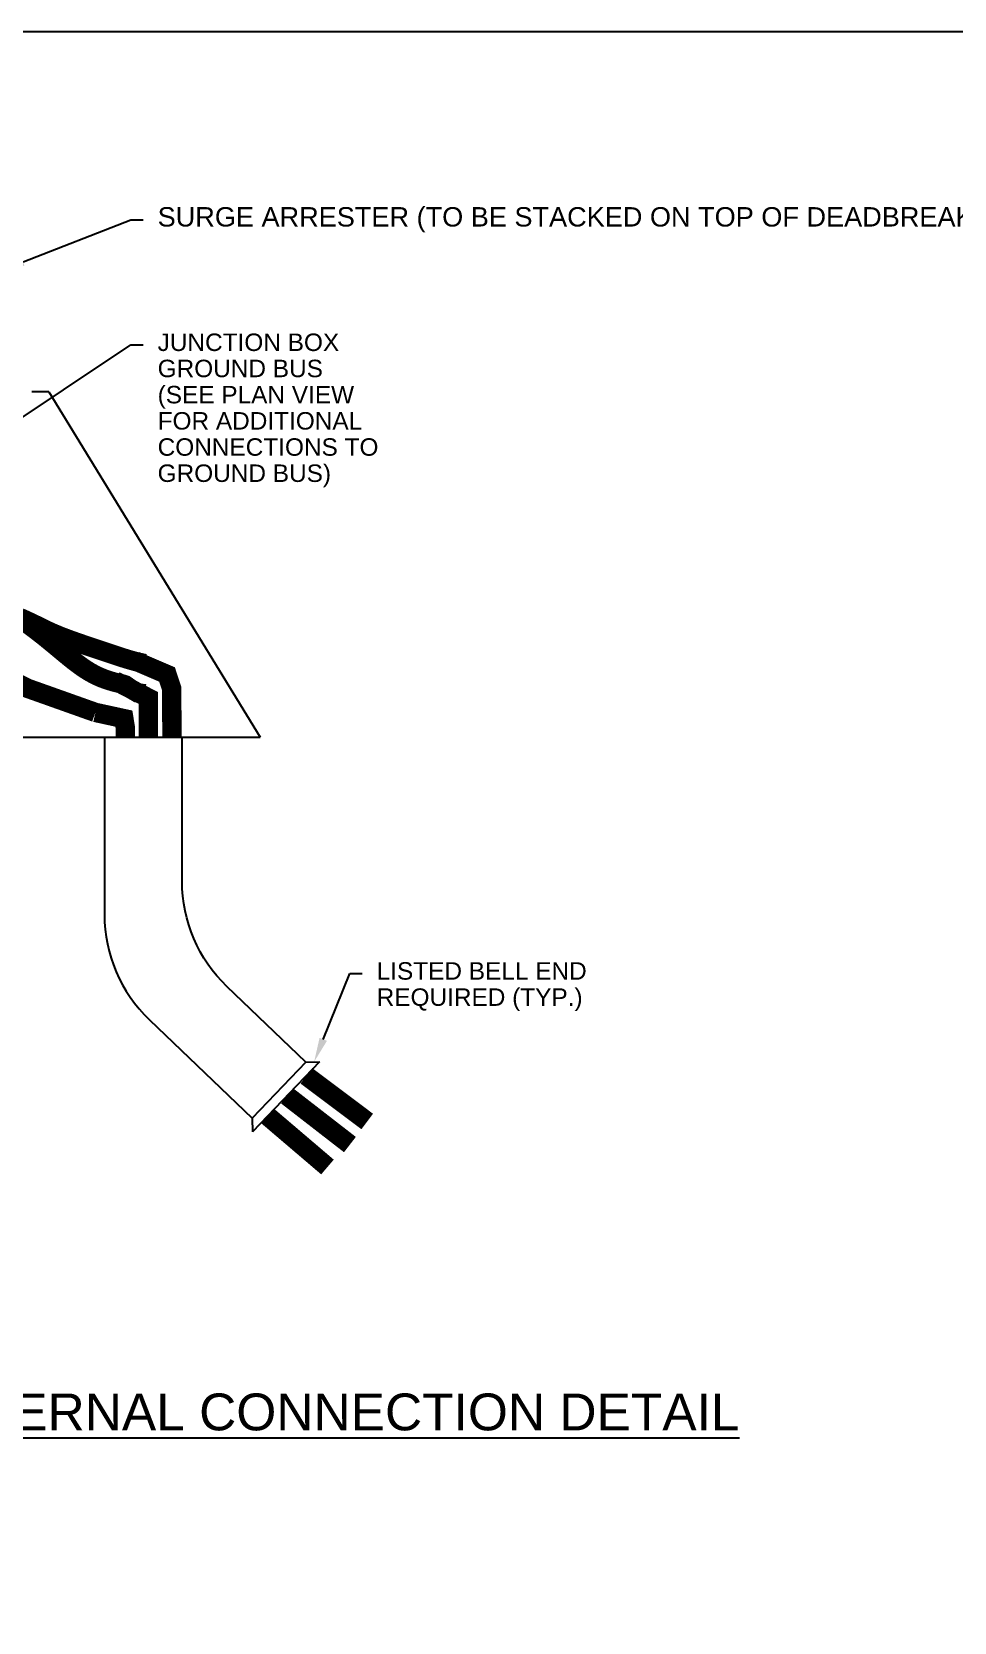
# Model space of a CAD drawing. Header units: feet. Extents: x -689 to 1837, y -511 to 1546.
# Drawn here: x 800.4 to 895.5, y 1382.4 to 1546.4 of the extents above; entities that cross this region are included whole.
import ezdxf
from ezdxf import colors
from ezdxf.entities.mleader import LeaderData, LeaderLine
from ezdxf.enums import TextEntityAlignment as Align
from ezdxf.math import Vec2, Vec3

# ---------------------------------------------------------------- set-up
doc = ezdxf.new("R2010")
doc.units = ezdxf.units.FT
doc.header["$MEASUREMENT"] = 0
for name, color, linetype in [('CABLE', 2, 'Continuous'), ('EQUIPMENT', 6, 'Continuous'), ('G-ANNO-TEXT @ 1', 1, 'Continuous'), ('TEXT', 1, 'Continuous')]:
    doc.layers.add(name, color=color, linetype=linetype)
doc.layers.add('G-NPLT', color=67, linetype='Continuous', plot=False)
doc.styles.add('NEI-A', font='arial.ttf')

# ---------------------------------------------------------------- blocks, each defined once
blk = doc.blocks.new('DETAIL_TITLE')
blk.add_circle((0.5923, -0.5126), 0.25)
at = {"style": 'NEI-A'}
blk.add_attdef('DETAIL_TITLE_001', (0.9099, -0.4851), '', height=0.2, dxfattribs=at)
at = {"style": 'NEI-A', "flags": 8}
blk.add_attdef('#', text='', height=0.2, dxfattribs=at).set_placement((0.5922, -0.5109), align=Align.MIDDLE_CENTER)
at = {"style": 'NEI-A'}
for tag, p in [('SCALE:', (0.9386, -0.7379)), ('1"_=_', (1.5474, -0.7379))]:
    blk.add_attdef(tag, text='', height=0.1, dxfattribs=at).set_placement(p, align=Align.BOTTOM_LEFT)

msp = doc.modelspace()

# ---------------------------------------------------------------- linework, layer by layer
at = {"layer": 'CABLE', "const_width": 2}
for points in [[(785.34886, 1486.07289), (799.95439, 1478.70555), (806.99159, 1476.20414)], [(799.17103, 1485.99503), (799.45979, 1485.86789), (799.74666, 1485.73897), (800.03165, 1485.60828), (800.31479, 1485.47582), (800.59608, 1485.34157), (800.87554, 1485.20553), (801.15437, 1485.06751), (801.43845, 1484.92653), (801.73483, 1484.78143), (802.05057, 1484.63104), (802.39273, 1484.47419), (802.76837, 1484.30971), (803.18453, 1484.13644), (803.64828, 1483.95321), (804.16343, 1483.75958), (804.72081, 1483.55797), (805.30801, 1483.35153), (805.9126, 1483.14343), (806.52219, 1482.9368), (807.12435, 1482.73481), (807.70667, 1482.54059), (808.25674, 1482.35731), (808.76541, 1482.18747), (809.23659, 1482.03093), (809.67748, 1481.88692), (810.09525, 1481.75467), (810.4971, 1481.6334), (810.89019, 1481.52233), (811.28172, 1481.42069), (811.67888, 1481.32769), (812.08843, 1481.24231)], [(799.23464, 1485.87867), (799.706, 1485.5417), (800.18859, 1485.1891), (800.67797, 1484.82336), (801.16971, 1484.44694), (801.65937, 1484.06234), (802.14311, 1483.67233), (802.61936, 1483.28084), (803.08715, 1482.89211), (803.54549, 1482.51037), (803.99342, 1482.13986), (804.42994, 1481.78481), (804.85409, 1481.44944), (805.26488, 1481.13799), (805.66223, 1480.85367), (806.04963, 1480.59555), (806.43148, 1480.36167), (806.81218, 1480.15007), (807.1961, 1479.95881), (807.58765, 1479.78592), (807.99121, 1479.62944), (808.41118, 1479.48742), (808.85065, 1479.35803), (809.30746, 1479.23995), (809.77818, 1479.13197), (810.07698, 1479.0329), (810.74751, 1478.56442), (811.33321, 1478.22398), (811.73776, 1478.16768), (812.12102, 1478.12178)], [(811.12885, 1481.50821), (814.37876, 1480.11361), (814.85638, 1478.66211), (814.87639, 1475.03399), (814.87529, 1473.65605)], [(809.02835, 1479.45674), (812.46064, 1477.68915), (812.46064, 1473.65605)], [(806.99159, 1476.20414), (809.92606, 1475.56405), (810.0781, 1474.61917), (810.0781, 1473.65605)], [(828.7448, 1438.73344), (835.0167, 1434.02047)], [(826.7514, 1436.66848), (833.23476, 1431.64066)], [(824.75802, 1434.57922), (830.91906, 1429.32649)]]:
    msp.add_lwpolyline(points, dxfattribs=at)
at = {"layer": 'EQUIPMENT'}
for p, q in [((802.17599, 1509.26226), (800.4347, 1509.26271)), ((802.17599, 1509.26226), (823.98563, 1473.65605)), ((695.8394, 1473.65605), (823.98563, 1473.65605)), ((828.6805, 1440.15528), (823.14828, 1434.37648)), ((830.09438, 1440.18611), (823.17911, 1432.9626)), ((823.14828, 1434.37648), (823.17911, 1432.9626))]:
    msp.add_line(p, q, dxfattribs=at)
for points in [[(807.92632, 1473.62458), (807.92632, 1455.35265, 0.204607432), (812.55441, 1444.51644), (823.15093, 1434.37394)], [(828.6805, 1440.15528), (820.55441, 1447.93319, -0.204607432), (815.92632, 1458.76941), (815.92632, 1473.62458)]]:
    msp.add_lwpolyline(points, format="xyb", dxfattribs=at)
msp.add_lwpolyline([(828.6805, 1440.15528), (830.09438, 1440.18611)], dxfattribs=at)
at = {"layer": 'G-NPLT'}
msp.add_lwpolyline([(642.91639, 1546.38847), (642.91639, 1218.38847), (1140.85417, 1218.38847), (1140.77417, 1546.38847)], close=True, dxfattribs=at)

# ---------------------------------------------------------------- block references
at = {"layer": 'G-ANNO-TEXT @ 1'}
ref = msp.add_blockref('DETAIL_TITLE', (651.34454, 1410.31376), dxfattribs=dict(at, xscale=18.99347914525915, yscale=18.99347914525915, zscale=18.99347914525915))
ref.add_attrib('#', '4', dxfattribs={"layer": '0', "height": 3.7987, "style": 'NEI-A'}).set_placement((662.59247, 1400.60999), align=Align.MIDDLE_CENTER)
ref.add_attrib('DETAIL_TITLE_001', '%%UTYPICAL 2-WAY MV SECTIONALIZING CABINET INTERNAL CONNECTION DETAIL', (668.50226, 1402.17153), dxfattribs={"layer": '0', "height": 3.7986958, "style": 'NEI-A'})
ref.add_attrib('SCALE:', 'SCALE:', dxfattribs={"layer": '0', "height": 1.899348, "style": 'NEI-A'}).set_placement((669.17275, 1400.2157), align=Align.TOP_LEFT)
ref.add_attrib('1"_=_', 'NTS', dxfattribs={"layer": '0', "height": 1.899348, "style": 'NEI-A'}).set_placement((679.80389, 1400.2157), align=Align.TOP_LEFT)

# ---------------------------------------------------------------- leaders
at = {"layer": 'TEXT'}
ml = msp.add_multileader_mtext('Standard', dxfattribs=at)
ml.set_content('SURGE ARRESTER (TO BE STACKED ON TOP OF DEADBREAK ELBOWS)', color=256, style='NEI-A')
ml.set_leader_properties()
ml.build(insert=Vec2(0, 0))
ml.multileader.update_dxf_attribs({"dogleg_length": 0.0625, "arrow_head_size": 2.5, "scale": 20})
ctx = ml.context
ctx.base_point, ctx.scale, ctx.char_height, ctx.arrow_head_size, ctx.landing_gap_size, ctx.plane_origin = Vec3(811.90827, 1527.01415), 20, 2, 2.5, 1.5, Vec3(740.58693, 1465.18324)
notes = []
notes.append((ctx, [(0, (1, 1, 0), (810.65827, 1527.01415), (1, 0), 1.25, [(0, [(797.20246, 1521.74183)], 0, [])])]))
ctx.mtext.insert, ctx.mtext.width, ctx.mtext.line_spacing_factor, ctx.mtext.flow_direction = Vec3(813.40827, 1528.30814), 33.9626837, 0.9, 5
ml = msp.add_multileader_mtext('Standard', dxfattribs=at)
ml.set_content('JUNCTION BOX\\PGROUND BUS\\P(SEE PLAN VIEW\\PFOR ADDITIONAL \\PCONNECTIONS TO\\PGROUND BUS)', color=256, style='NEI-A')
ml.set_leader_properties()
ml.build(insert=Vec2(0, 0))
ml.multileader.update_dxf_attribs({"dogleg_length": 0.0625, "arrow_head_size": 2.5, "scale": 20})
ctx = ml.context
ctx.base_point, ctx.scale, ctx.char_height, ctx.arrow_head_size, ctx.landing_gap_size, ctx.plane_origin = Vec3(811.90827, 1514.10963), 20, 1.8, 2.5, 1.5, Vec3(737.82026, 1452.27872)
notes.append((ctx, [(0, (1, 1, 0), (810.65827, 1514.10963), (1, 0), 1.25, [(0, [(792.31981, 1501.8723)], 0, [])])]))
ctx.mtext.insert, ctx.mtext.line_spacing_factor, ctx.mtext.flow_direction = Vec3(813.40827, 1515.27422), 0.9, 5
ml = msp.add_multileader_mtext('Standard', dxfattribs=at)
ml.set_content('LISTED BELL END \\PREQUIRED (TYP.)', color=256, style='NEI-A')
ml.set_leader_properties()
ml.build(insert=Vec2(0, 0))
ml.multileader.update_dxf_attribs({"dogleg_length": 0.0625, "arrow_head_size": 2.5, "scale": 20})
ctx = ml.context
ctx.base_point, ctx.scale, ctx.char_height, ctx.arrow_head_size, ctx.landing_gap_size, ctx.plane_origin = Vec3(834.49191, 1449.28159), 20, 1.8, 2.5, 1.5, Vec3(776.88139, 1391.30433)
notes.append((ctx, [(0, (1, 1, 0), (833.24191, 1449.28159), (1, 0), 1.25, [(0, [(829.544, 1440.17411)], 0, [])])]))
ctx.mtext.insert, ctx.mtext.line_spacing_factor, ctx.mtext.flow_direction = Vec3(835.99191, 1450.44619), 0.9, 5
for ctx, leaders in notes:
    for number, flags, end, landing, length, lines in leaders:
        leader = LeaderData()
        leader.index, (leader.has_last_leader_line, leader.has_dogleg_vector, leader.attachment_direction) = number, flags
        leader.last_leader_point, leader.dogleg_vector, leader.dogleg_length = Vec3(end), Vec3(landing), length
        for number, points, colour, breaks in lines:
            line = LeaderLine()
            line.index, line.vertices, line.color, line.breaks = number, Vec3.list(points), colors.encode_raw_color(colour), breaks
            leader.lines.append(line)
        ctx.leaders.append(leader)

doc.saveas('drawing.dxf')
